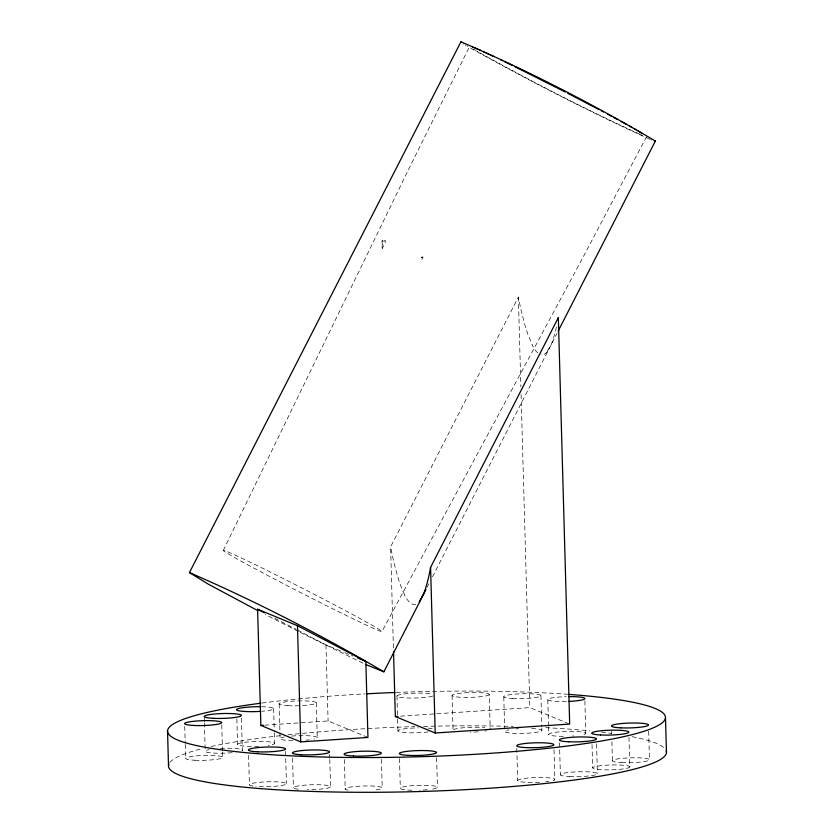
<?xml version="1.0" encoding="UTF-8"?>
<svg xmlns="http://www.w3.org/2000/svg" width="834" height="834" viewBox="0 0 834 834"><rect width="100%" height="100%" fill="white"/><g stroke="black" fill="none" stroke-linecap="round" stroke-linejoin="round"><path stroke-width="0.63" stroke-dasharray="4.17 3.13" d="M382.264 248.334C380.877 240.87 389.999 235 382.264 248.334L382.055 240.786L385.892 240.536M421.973 259.332L422.974 257.185C419.825 255.746 423.443 262.658 421.608 257.133M223.303 550.461L407.336 171.929L469.104 47.423M393.419 647.882L390.604 546.885L518.362 297.102L518.977 300.209A152.789 42.513 86.2 0 0 522.157 314.585L525.274 326.271A101.467 28.231 86.2 0 0 527.839 334.267L532.394 345.151M427.154 587.219L428.926 583.748M432.481 576.794L556.966 333.423M646.621 136.578L581.215 260.688L381.962 631.484A89.102 2.325 27.1 0 1 261.855 572.374A89.102 2.325 27.1 0 1 264.076 568.986A89.102 2.325 27.1 0 1 381.962 631.557M547.344 351.333L551.013 344.88A98.787 27.491 86.2 0 0 553.161 339.167L554.975 333.068A145.022 40.355 86.2 0 0 556.601 326.323M421.91 257.258L422.974 257.185M264.732 725.163L328.096 720.972L366.783 736.954M400.508 716.177L529.83 707.618L568.517 723.61M650.77 139.685L651.552 139.987M642.409 135.327L640.793 134.66M382.055 240.786L383.119 241.224M297.488 630.056L325.969 644.932L343.556 652.198M344.734 652.678L352.938 656.077M649.926 139.33C587.678 110.88 526.702 79.543 467.019 46.058M639.897 134.274C585.239 109.16 531.706 81.576 479.091 52.438M363.03 663.207L299.208 631.87M298.301 631.401L265.254 614.491M274.699 618.161L296.341 629.461M476.996 51.208L478.018 51.802M475.151 50.113L476.037 50.645M473.576 49.143L474.327 49.613M465.268 44.994L466.102 45.505M463.193 43.67L463.819 44.077M404.636 594.934L400.508 585.26A98.787 27.491 86.2 0 1 397.985 577.618L394.826 566.088A150.787 41.961 86.2 0 1 391.219 549.971L390.604 546.885M648.664 731.189L649.457 759.524M628.972 737.392L629.806 767.009A18.598 2.429 -1.6 0 1 601.47 769.73A18.598 2.429 -1.6 0 1 602.429 765.508A18.598 2.429 -1.6 0 1 629.816 766.967M611.614 731.366L611.687 733.941M611.906 741.666L612.448 760.983M596.571 743.834L597.394 773.452M592.025 744.616L592.672 767.791M584.874 700.925L585.781 733.117M559.478 742.719L560.385 774.911M554.016 749.797L554.839 779.415M547.792 699.809L548.511 725.559M548.543 726.852L548.762 734.577M540.922 695.577L541.787 726.487M541.829 727.769L541.891 730.344M518.362 297.102L520.864 386.736M521.083 394.534L529.83 707.618M516.788 748.411L517.695 780.603M503.778 696.776L504.674 728.968M489.245 694.43A18.598 2.429 -1.6 0 1 461.4 697.297A18.598 2.429 -1.6 0 1 461.338 693.096A18.598 2.429 -1.6 0 1 489.245 694.43L490.215 729.197M452.08 695.452L453.05 730.219M436.62 757.772L437.443 787.39M399.486 758.565L400.31 788.182M396.974 695.973L397.578 717.865M397.62 719.148L397.943 730.74M381.419 759.367L382.212 787.692M344.369 759.534L345.193 789.152M329.649 754.405L329.753 758.273M329.784 759.555L330.545 786.598M325.969 644.932L328.096 720.972M316.294 702.749L317.264 737.517M292.567 758.169L293.391 787.786M285.53 751.309L286.427 783.501M279.15 703.938L280.12 738.705M273.615 708.452L274.271 731.626M274.303 732.909L274.594 743.219M248.584 755.343L249.418 784.961M241.433 718.157L242.329 750.35M236.856 718.918L237.575 744.679M221.761 724.944L222.48 750.704M222.511 751.987L222.657 757.136M204.267 717.657L204.372 721.514M204.413 722.807L205.206 751.132M184.741 726.414L185.211 743.146M185.242 744.439L185.638 758.606M539.556 782.302A18.598 2.429 -1.6 0 1 517.716 780.374A18.598 2.429 -1.6 0 1 541.725 777.538A18.598 2.429 -1.6 0 1 552.244 780.812M548.918 781.437A18.598 2.429 -1.6 0 1 545.738 781.833M298.353 789.214A18.598 2.429 -1.6 0 1 304.462 785.18A18.598 2.429 -1.6 0 1 330.493 786.483A18.598 2.429 -1.6 0 1 307.36 789.673M291.587 736.068A18.598 2.429 -1.6 0 1 313.167 736.193A18.598 2.429 -1.6 0 1 313.949 739.08M309.278 739.821A18.598 2.429 -1.6 0 1 305.797 740.165M292.807 740.582A18.598 2.429 -1.6 0 1 284.227 736.985M531.654 728.541A18.598 2.429 -1.6 0 1 539.296 731.741A18.598 2.429 -1.6 0 1 512.712 733.232A18.598 2.429 -1.6 0 1 508.855 729.813M516.225 728.895A18.598 2.429 -1.6 0 1 518.738 728.718M411.86 790.225A18.598 2.429 -1.6 0 1 402.843 786.994A18.598 2.429 -1.6 0 1 430.459 785.565A18.598 2.429 -1.6 0 1 431.616 789.204M427.289 789.715A18.598 2.429 -1.6 0 1 419.648 790.194M220.364 748.442A18.598 2.429 -1.6 0 1 242.079 750.652M232.175 752.675A18.598 2.429 -1.6 0 1 209.365 752.675A18.598 2.429 -1.6 0 1 209.23 749.63M432.742 696.025A18.598 2.429 -1.6 0 1 404.302 697.818A18.598 2.429 -1.6 0 1 404.136 693.971A18.598 2.429 -1.6 0 1 432.669 694.169M428.249 731.908A18.598 2.429 -1.6 0 1 398.704 731.533A18.598 2.429 -1.6 0 1 418.387 727.874M428.082 728.124A18.598 2.429 -1.6 0 1 433.638 728.937M253.077 786.097A18.598 2.429 -1.6 0 1 264.357 781.948A18.598 2.429 -1.6 0 1 285.885 784.356A18.598 2.429 -1.6 0 1 255.788 786.399M566.349 701.498A18.598 2.429 -1.6 0 1 547.709 699.59A18.598 2.429 -1.6 0 1 566.255 696.651M563.367 736.328A18.598 2.429 -1.6 0 1 549.835 733.482A18.598 2.429 -1.6 0 1 576.138 731.47A18.598 2.429 -1.6 0 1 582.174 734.879M573.802 735.932A18.598 2.429 -1.6 0 1 572.551 736.026M486.535 730.751A18.598 2.429 -1.6 0 1 484.804 731.064M478.163 731.804A18.598 2.429 -1.6 0 1 470.345 732.169M453.467 729.698A18.598 2.429 -1.6 0 1 466.362 727.529A18.598 2.429 -1.6 0 1 484.752 727.634M261.563 706.721A18.598 2.429 -1.6 0 1 273.698 708.66A18.598 2.429 -1.6 0 1 261.647 711.266M258.769 746.274A18.598 2.429 -1.6 0 1 237.826 743.991A18.598 2.429 -1.6 0 1 265.337 741.582A18.598 2.429 -1.6 0 1 268.287 745.44M348.091 790.173A18.598 2.429 -1.6 0 1 353.616 786.66A18.598 2.429 -1.6 0 1 379.314 786.681A18.598 2.429 -1.6 0 1 373.788 790.184M262.022 703.031A249.074 32.516 -1.6 0 1 365.188 693.878M396.181 692.439A249.074 32.516 -1.6 0 1 567.589 694.295M169.886 762.432A249.074 32.516 -1.6 0 1 202.891 748.463M211.252 746.503A249.074 32.516 -1.6 0 1 281.777 735.525M287.907 734.848A249.074 32.516 -1.6 0 1 414.873 726.612M423.609 726.383A249.074 32.516 -1.6 0 1 513.421 726.414M545.644 727.665A249.074 32.516 -1.6 0 1 589.846 730.865M601.512 732.106A249.074 32.516 -1.6 0 1 611.499 733.357M632.172 736.703A249.074 32.516 -1.6 0 1 663.895 747.639M547.385 351.614A62.863 17.493 86.2 0 1 540.943 354.586M537.763 352.855A62.863 17.493 86.2 0 1 532.363 345.412M415.832 604.275A62.863 17.493 86.2 0 1 404.605 595.184M287.845 705.679A18.598 2.429 -1.6 0 0 316.294 702.926A18.598 2.429 -1.6 0 0 289.023 701.436A18.598 2.429 -1.6 0 0 287.845 705.679M512.483 698.506A18.598 2.429 -1.6 0 0 540.922 695.754A18.598 2.429 -1.6 0 0 513.65 694.274A18.598 2.429 -1.6 0 0 512.483 698.506M194.895 760.233A18.598 2.429 -1.6 0 0 222.73 757.355A18.598 2.429 -1.6 0 0 194.812 756.031A18.598 2.429 -1.6 0 0 194.895 760.233M621.695 762.61A18.598 2.429 -1.6 0 0 649.54 759.732A18.598 2.429 -1.6 0 0 621.622 758.408A18.598 2.429 -1.6 0 0 621.695 762.61M569.632 776.548A18.598 2.429 -1.6 0 0 597.478 773.671A18.598 2.429 -1.6 0 0 569.559 772.347A18.598 2.429 -1.6 0 0 569.632 776.548"/><path stroke-width="1.25" d="M257.206 610.311L208.479 584.259L189.443 572.572L460.941 41.794C527.411 70.473 593.026 104.094 655.368 141.04L558.154 331.098M419.585 601.116L423.63 593.777A101.446 28.231 86.2 0 0 425.778 587.782L427.55 581.538A146.92 40.876 86.2 0 0 430.573 567.391L558.332 317.629L569.685 724.089L435.202 732.992L395.337 716.521L393.533 651.771M366.241 664.698L383.88 671.818L425.966 589.534M189.443 572.572C255.871 601.418 321.403 635.039 383.88 671.818M655.368 141.04L654.367 140.988M260.854 725.413L300.709 741.895L367.95 737.444L365.834 661.404L297.467 625.709L257.602 609.237L260.854 725.413L263.44 725.246M395.337 716.521L397.922 716.343M472.544 46.975L473.191 47.225M473.9 47.517L474.671 47.83M357.63 658.016L365.834 661.404M475.505 48.174L478.393 49.425M479.477 49.894L480.613 50.405M483.074 51.52L484.398 52.125M485.763 52.761L488.682 54.106M490.225 54.836L493.457 56.358M500.525 59.735L502.412 60.642M504.351 61.58L512.493 65.542M514.63 66.595L561.855 90.301M562.689 90.729L565.212 92.021M567.735 93.314L570.247 94.607M571.081 95.034L599.062 109.619M257.602 609.237L264.441 612.802M601.293 110.797L603.482 111.965M607.757 114.227L611.854 116.426M613.834 117.49L617.66 119.554M621.288 121.524L626.324 124.276M629.409 125.986L632.255 127.581M634.851 129.051L636.061 129.739M638.291 131.032L640.262 132.189M641.158 132.721L641.982 133.221M461.473 42.43L460.962 41.898M665.49 717.605L666.47 752.372M430.573 567.401L435.202 732.992M297.467 625.709L300.709 741.895M167.53 730.991L168.51 765.758M568.892 696.599A18.598 2.429 -1.6 0 1 584.884 698.558A18.598 2.429 -1.6 0 1 568.986 701.404M260.396 711.36A18.598 2.429 -1.6 0 1 236.522 709.692A18.598 2.429 -1.6 0 1 260.302 706.7M568.851 694.388A249.074 32.516 -1.6 0 1 600.845 741.103A249.074 32.516 -1.6 0 1 235.125 751.559A249.074 32.516 -1.6 0 1 260.781 703.198M366.491 693.815A249.074 32.516 -1.6 0 1 394.899 692.491M666.21 750.756A249.074 32.516 -1.6 0 1 416.354 791.622A249.074 32.516 -1.6 0 1 168.875 764.111M558.332 317.608A145.022 40.355 86.2 0 1 558.061 319.099M419.627 601.387A62.863 17.493 86.2 0 1 419.179 601.919M525.42 747.566A18.598 2.429 -1.6 0 0 553.87 744.814A18.598 2.429 -1.6 0 0 526.588 743.334A18.598 2.429 -1.6 0 0 525.42 747.566M301.126 754.749A18.598 2.429 -1.6 0 0 329.576 752.007A18.598 2.429 -1.6 0 0 302.294 750.517A18.598 2.429 -1.6 0 0 301.126 754.749M600.501 734.962A18.598 2.429 -1.6 0 0 628.846 732.2A18.598 2.429 -1.6 0 0 601.46 730.74A18.598 2.429 -1.6 0 0 600.501 734.962M408.139 755.354A18.598 2.429 -1.6 0 0 436.484 752.581A18.598 2.429 -1.6 0 0 409.098 751.121A18.598 2.429 -1.6 0 0 408.139 755.354M213.024 718.303A18.598 2.429 -1.6 0 0 241.37 715.53A18.598 2.429 -1.6 0 0 213.984 714.071A18.598 2.429 -1.6 0 0 213.024 718.303M257.696 751.82A18.598 2.429 -1.6 0 0 285.541 748.942A18.598 2.429 -1.6 0 0 257.623 747.618A18.598 2.429 -1.6 0 0 257.696 751.82M193.926 725.465A18.598 2.429 -1.6 0 0 221.761 722.588A18.598 2.429 -1.6 0 0 193.842 721.264A18.598 2.429 -1.6 0 0 193.926 725.465M620.725 727.842A18.598 2.429 -1.6 0 0 648.571 724.965A18.598 2.429 -1.6 0 0 620.642 723.641A18.598 2.429 -1.6 0 0 620.725 727.842M353.48 756.021A18.598 2.429 -1.6 0 0 381.315 753.144A18.598 2.429 -1.6 0 0 353.397 751.809A18.598 2.429 -1.6 0 0 353.48 756.021M568.663 741.78A18.598 2.429 -1.6 0 0 596.508 738.903A18.598 2.429 -1.6 0 0 568.579 737.579A18.598 2.429 -1.6 0 0 568.663 741.78"/></g></svg>
